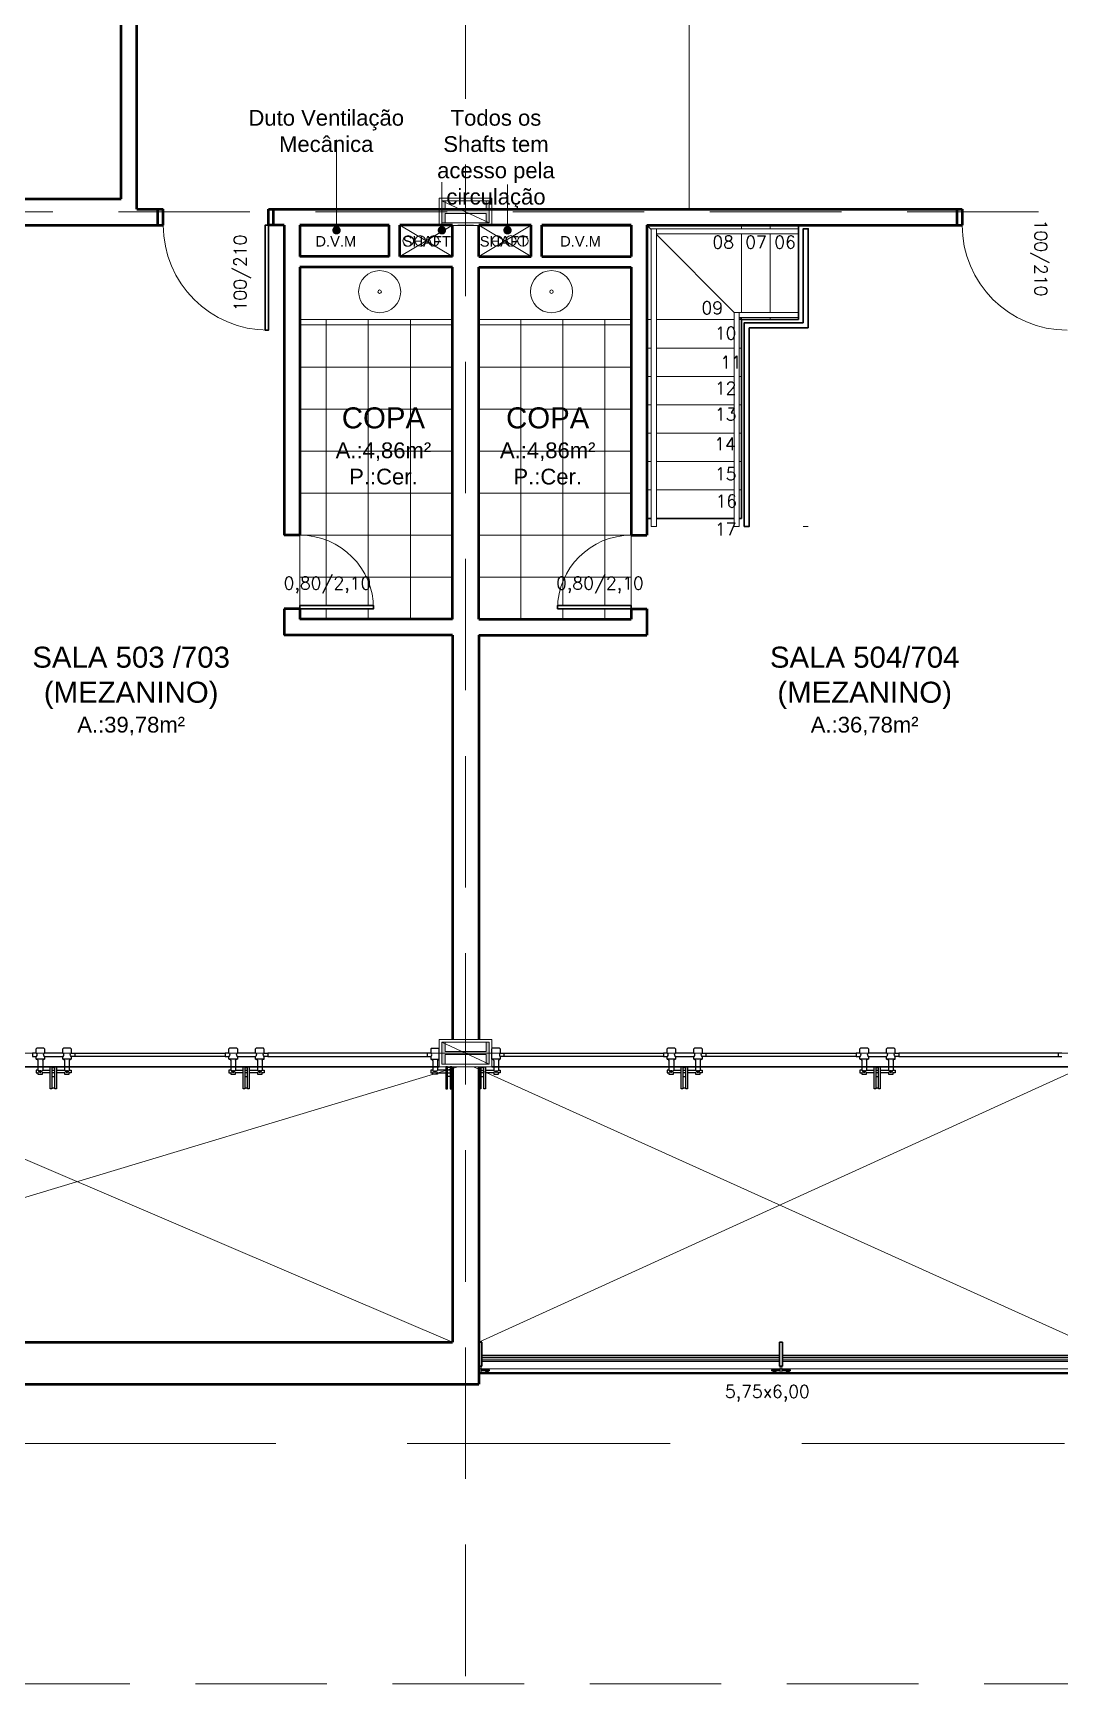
# Model space of a CAD drawing. Header units: millimetres. Extents: x 705 to 840, y 133 to 501.
# Drawn here: x 731.08 to 740.84, y 280.63 to 296.33 of the extents above; entities that cross this region are included whole.
import ezdxf

# ---------------------------------------------------------------- set-up
doc = ezdxf.new("R2010")
doc.units = ezdxf.units.MM
doc.header["$LTSCALE"] = 10
for name, pattern in [('ACAD_ISO03W100', [30, 12, -18]), ('BORDERX2', [3.5, 1, -0.5, 1, -0.5, 0, -0.5]), ('DASHED2', [0.375, 0.25, -0.125])]:
    doc.linetypes.add(name, pattern=pattern)
for name, color, linetype, lineweight in [('CINZA', 252, 'Continuous', 13), ('cinza 03', 252, 'Continuous', 13), ('COTA', 90, 'Continuous', 9), ('HACHT', 90, 'Continuous', 9), ('HID', 16, 'Continuous', 20), ('linha estutura', 252, 'Continuous', 13), ('PAREDES', 50, 'Continuous', 50), ('PAREDES 2', 50, 'Continuous', 50), ('Pilares', 16, 'Continuous', 20), ('PN-01', 90, 'Continuous', 13), ('PN-03', 180, 'Continuous', 30), ('recuos', 16, 'Continuous', 20), ('texto', 16, 'Continuous', 20)]:
    doc.layers.add(name, color=color, linetype=linetype, lineweight=lineweight)
for name, color, linetype in [('EJE', 5, 'ACAD_ISO03W100'), ('ESCALERA', 90, 'Continuous'), ('VIDRO', 140, 'Continuous')]:
    doc.layers.add(name, color=color, linetype=linetype)
doc.styles.get("Standard").update_dxf_attribs({"font": 'simplex.shx'})

# ---------------------------------------------------------------- blocks, each defined once
blk = doc.blocks.new('peitoril1')
at = {"layer": 'EJE', "linetype": 'BORDERX2', "ltscale": 0.001}
for points in [[(0.017, -0.032), (-0.01, -0.032)], [(-0.01, -0.058), (0.017, -0.058)]]:
    blk.add_lwpolyline(points, dxfattribs=at)
for centre in [(-0.127, -0.046), (0.128, -0.046)]:
    blk.add_circle(centre, 0.00762, dxfattribs=at)
at = {"layer": 'ESCALERA'}
for p, q in [((-0.087, 0.129), (0.087, 0.129)), ((0.087, 0.098), (-0.087, 0.098))]:
    blk.add_line(p, q, dxfattribs=at)
for points in [[(-0.166, 0.17), (-0.16, 0.176)], [(-0.166, 0.17), (-0.166, 0.129)], [(-0.16, 0.176), (-0.135, 0.176)], [(-0.135, 0.176), (-0.093, 0.176)], [(-0.093, 0.176), (-0.087, 0.17)], [(-0.087, 0.129), (-0.087, 0.17)], [(0.087, 0.17), (0.093, 0.176)], [(0.087, 0.17), (0.087, 0.129)], [(0.093, 0.176), (0.119, 0.176)], [(0.119, 0.176), (0.161, 0.176)], [(0.161, 0.176), (0.167, 0.17)], [(0.167, 0.129), (0.167, 0.17)], [(-0.167, 0.129), (-0.202, 0.129), (-0.202, 0.098), (-0.167, 0.098)], [(-0.166, 0.099), (-0.166, 0.073), (-0.135, 0.073)], [(-0.166, 0.073), (-0.087, 0.073), (-0.087, 0.098)], [(-0.149, 0.059), (-0.149, -0.032)], [(-0.104, 0.059), (-0.104, -0.032)], [(0.104, 0), (-0.104, 0)], [(0.087, 0.073), (0.167, 0.073), (0.167, 0.098)], [(0.087, 0.098), (0.087, 0.073), (0.119, 0.073)], [(0.104, 0.059), (0.104, -0.032)], [(0.149, 0.059), (0.149, -0.032)], [(0.167, 0.129), (0.202, 0.129), (0.202, 0.098), (0.167, 0.098)], [(-0.149, -0.032), (-0.167, -0.032), (-0.167, -0.058), (-0.149, -0.058)], [(-0.104, -0.058), (-0.104, -0.071), (-0.149, -0.071), (-0.149, -0.058)], [(-0.026, -0.032), (-0.104, -0.032)], [(-0.104, -0.058), (-0.026, -0.058)], [(0.017, -0.008), (-0.01, -0.008)], [(0.017, -0.092), (-0.01, -0.092)], [(0.104, -0.032), (0.033, -0.032)], [(0.033, -0.058), (0.105, -0.058)], [(0.149, -0.058), (0.149, -0.071), (0.105, -0.071), (0.105, -0.058)], [(0.149, -0.032), (0.167, -0.032), (0.167, -0.058), (0.149, -0.058)], [(0.017, -0.202), (-0.01, -0.202)]]:
    blk.add_lwpolyline(points, dxfattribs=at)
for points in [[(-0.01, -0.21), (-0.01, 0), (-0.026, 0), (-0.026, -0.21)], [(0.033, -0.21), (0.033, 0), (0.017, 0), (0.017, -0.21)]]:
    blk.add_lwpolyline(points, close=True, dxfattribs=at)
for centre, radius, start, end in [((-0.177, 0.114), 0.0183, 303.7221, 56.3197), ((-0.172, 0.049), 0.0247, 22.7593, 77.2542), ((-0.081, 0.048), 0.0255, 102.7579, 156.0181), ((-0.077, 0.114), 0.0183, 123.6803, 236.2779), ((0.077, 0.114), 0.0183, 303.7221, 56.3197), ((0.082, 0.049), 0.0247, 22.7593, 77.2542), ((0.172, 0.048), 0.0255, 102.7579, 156.0181), ((0.177, 0.114), 0.0183, 123.6803, 236.2779), ((-0.155, -0.045), 0.0142, 296.1431, 64.1119), ((-0.098, -0.045), 0.0142, 115.274, 244.6765), ((0.098, -0.045), 0.0142, 296.1431, 64.1119), ((0.155, -0.045), 0.0142, 115.274, 244.6765)]:
    blk.add_arc(centre, radius, start, end, dxfattribs=at)

msp = doc.modelspace()

# ---------------------------------------------------------------- hatches: boundary and pattern name
at = {"layer": 'cinza 03'}
h = msp.add_hatch(dxfattribs=at)
h.set_pattern_fill('_USER', color=256, scale=0.4, style=0, double=1, pattern_type=0)
h.set_pattern_definition([(0, (735.0659, 290.7505), (0, 0.4), []), (90, (735.0659, 290.7505), (-0.4, 2e-17), [])])
h.paths.add_polyline_path([(735.066, 293.601), (733.616, 293.601), (733.616, 291.551, -0.401712), (734.315, 290.881), (734.316, 290.881), (734.316, 290.851), (733.616, 290.851), (733.616, 290.751), (735.066, 290.751)])
h.paths.add_polyline_path([(733.616, 291.551), (733.616, 290.881), (734.315, 290.881, 0.401712)], flags=16)
h.paths.add_polyline_path([(733.907, 292.817), (734.913, 292.817), (734.913, 291.892), (733.907, 291.892)], flags=24)
h.paths.add_polyline_path([(733.416, 290.95), (734.376, 290.95), (734.376, 291.224), (733.416, 291.224)], flags=9)
h = msp.add_hatch(dxfattribs=at)
h.set_pattern_fill('_USER', color=256, scale=0.4, style=0, double=1, pattern_type=0)
h.set_pattern_definition([(180, (735.3159, 290.7505), (0, 0.4), []), (90, (735.3159, 290.7505), (0.4, 2e-17), [])])
h.paths.add_polyline_path([(735.316, 290.751), (736.766, 290.751), (736.766, 290.851), (736.066, 290.851), (736.066, 290.881), (736.067, 290.881, -0.401712), (736.766, 291.551), (736.766, 293.601), (735.316, 293.601)])
h.paths.add_polyline_path([(736.067, 290.881), (736.766, 290.881), (736.766, 291.551, 0.401712)], flags=16)
h.paths.add_polyline_path([(735.469, 292.817), (736.474, 292.817), (736.474, 291.892), (735.469, 291.892)], flags=24)
h.paths.add_polyline_path([(736.006, 290.95), (736.966, 290.95), (736.966, 291.224), (736.006, 291.224)], flags=9)
at = {"layer": 'Pilares'}
for points in [[(734.966, 294.731), (734.966, 294.521), (734.996, 294.521), (734.996, 294.611), (735.386, 294.611), (735.386, 294.521), (735.416, 294.521), (735.416, 294.731), (735.386, 294.731), (735.386, 294.641), (734.996, 294.641), (734.996, 294.731)], [(734.966, 286.731), (734.966, 286.521), (734.996, 286.521), (734.996, 286.611), (735.386, 286.611), (735.386, 286.521), (735.416, 286.521), (735.416, 286.731), (735.386, 286.731), (735.386, 286.641), (734.996, 286.641), (734.996, 286.731)]]:
    msp.add_hatch(color=256, dxfattribs=at).paths.add_polyline_path(points)

# ---------------------------------------------------------------- linework, layer by layer
at = {"layer": 'CINZA'}
for p, q in [((738.176, 283.747), (735.346, 283.747)), ((738.176, 283.732), (735.346, 283.732)), ((741.036, 283.747), (738.206, 283.747)), ((741.036, 283.732), (738.206, 283.732)), ((738.176, 283.714), (735.346, 283.714)), ((738.176, 283.699), (735.346, 283.699)), ((741.036, 283.714), (738.206, 283.714)), ((741.036, 283.699), (738.206, 283.699))]:
    msp.add_line(p, q, dxfattribs=at)
at = {"layer": 'cinza 03'}
for p, q in [((737.317, 297.151), (737.317, 294.651)), ((735.066, 294.201), (734.566, 294.501)), ((734.566, 294.201), (735.066, 294.501)), ((735.116, 294.501), (735.266, 294.501)), ((735.266, 294.501), (735.116, 294.501)), ((735.116, 294.501), (735.266, 294.501)), ((735.266, 294.501), (735.116, 294.501)), ((735.316, 294.201), (735.816, 294.501)), ((735.816, 294.201), (735.316, 294.501)), ((733.616, 290.851), (733.616, 291.551)), ((736.766, 290.851), (736.766, 291.551))]:
    msp.add_line(p, q, dxfattribs=at)
msp.add_lwpolyline([(738.402, 291.635), (738.45, 291.635)], dxfattribs=at)
for centre in [(734.646, 294.35), (734.76, 294.35), (734.889, 294.35), (735.492, 294.35), (735.622, 294.35), (735.736, 294.35)]:
    msp.add_circle(centre, 0.05, dxfattribs=at)
for centre, radius, start, end in [((733.316, 294.501), 1, 180, 270), ((740.913, 294.501), 1, 180, 270), ((733.616, 290.851), 0.7, 0, 90), ((736.766, 290.851), 0.7, 90, 180)]:
    msp.add_arc(centre, radius, start, end, dxfattribs=at)
at = {"layer": 'EJE', "linetype": 'BORDERX2', "ltscale": 0.001}
for points in [[(735.045, 286.463), (735.018, 286.463)], [(735.018, 286.438), (735.045, 286.438)], [(735.337, 286.463), (735.364, 286.463)], [(735.364, 286.438), (735.337, 286.438)]]:
    msp.add_lwpolyline(points, dxfattribs=at)
for centre in [(734.9, 286.45), (735.481, 286.45)]:
    msp.add_circle(centre, 0.00762, dxfattribs=at)
at = {"layer": 'ESCALERA'}
for p, q in [((731.476, 286.624), (732.905, 286.624)), ((732.905, 286.594), (731.476, 286.594)), ((734.825, 286.624), (733.31, 286.624)), ((733.31, 286.594), (734.825, 286.594)), ((735.556, 286.624), (737.072, 286.624)), ((737.072, 286.594), (735.556, 286.594)), ((737.476, 286.624), (738.905, 286.624)), ((738.905, 286.594), (737.476, 286.594)), ((740.825, 286.624), (739.31, 286.624)), ((739.31, 286.594), (740.825, 286.594))]:
    msp.add_line(p, q, dxfattribs=at)
for points in [[(734.861, 286.624), (734.825, 286.624), (734.825, 286.594), (734.861, 286.594)], [(734.861, 286.666), (734.868, 286.672)], [(734.861, 286.666), (734.861, 286.624)], [(734.861, 286.594), (734.861, 286.569), (734.893, 286.569)], [(734.861, 286.569), (734.941, 286.569)], [(734.868, 286.672), (734.893, 286.672)], [(734.893, 286.672), (734.935, 286.672)], [(734.941, 286.569), (734.941, 286.666)], [(735.441, 286.569), (735.441, 286.666)], [(735.52, 286.569), (735.441, 286.569)], [(735.489, 286.672), (735.447, 286.672)], [(735.514, 286.672), (735.489, 286.672)], [(735.52, 286.594), (735.52, 286.569), (735.489, 286.569)], [(735.52, 286.666), (735.514, 286.672)], [(735.52, 286.666), (735.52, 286.624)], [(735.521, 286.624), (735.556, 286.624), (735.556, 286.594), (735.521, 286.594)], [(740.861, 286.624), (740.825, 286.624), (740.825, 286.594), (740.861, 286.594)], [(734.879, 286.463), (734.861, 286.463), (734.861, 286.438), (734.879, 286.438)], [(734.879, 286.554), (734.879, 286.463)], [(734.923, 286.437), (734.923, 286.425), (734.879, 286.425), (734.879, 286.438)], [(734.923, 286.554), (734.923, 286.463)], [(735.002, 286.463), (734.923, 286.463)], [(734.923, 286.437), (735.002, 286.438)], [(735.045, 286.488), (735.018, 286.488)], [(735.045, 286.403), (735.018, 286.403)], [(735.337, 286.488), (735.364, 286.488)], [(735.337, 286.403), (735.364, 286.403)], [(735.38, 286.463), (735.459, 286.463)], [(735.459, 286.437), (735.38, 286.438)], [(735.459, 286.554), (735.459, 286.463)], [(735.459, 286.437), (735.459, 286.425), (735.503, 286.425), (735.503, 286.438)], [(735.503, 286.554), (735.503, 286.463)], [(735.503, 286.463), (735.521, 286.463), (735.521, 286.438), (735.503, 286.438)]]:
    msp.add_lwpolyline(points, dxfattribs=at)
for points in [[(735.018, 286.286), (735.018, 286.496), (735.002, 286.496), (735.002, 286.286)], [(735.061, 286.286), (735.061, 286.496), (735.045, 286.496), (735.045, 286.286)], [(735.321, 286.286), (735.321, 286.496), (735.337, 286.496), (735.337, 286.286)], [(735.364, 286.286), (735.364, 286.496), (735.38, 286.496), (735.38, 286.286)]]:
    msp.add_lwpolyline(points, close=True, dxfattribs=at)
for centre, radius, start, end in [((734.851, 286.609), 0.0183, 303.7221, 56.3197), ((734.856, 286.545), 0.0247, 22.7593, 77.2542), ((734.947, 286.544), 0.0255, 102.7579, 156.0181), ((735.435, 286.544), 0.0255, 23.9819, 77.2421), ((735.526, 286.545), 0.0247, 102.7458, 157.2407), ((735.531, 286.609), 0.0183, 123.6803, 236.2779), ((734.872, 286.45), 0.0142, 296.1431, 64.1119), ((734.929, 286.45), 0.0142, 115.274, 244.6765), ((735.452, 286.45), 0.0142, 295.3235, 64.726), ((735.509, 286.45), 0.0142, 115.8881, 243.8569)]:
    msp.add_arc(centre, radius, start, end, dxfattribs=at)
at = {"layer": 'HACHT'}
for p, q in [((738.176, 283.753), (735.346, 283.753)), ((741.036, 283.753), (738.206, 283.753)), ((735.339, 283.587), (735.322, 283.587)), ((738.176, 283.693), (735.346, 283.693)), ((738.199, 283.587), (738.182, 283.587)), ((741.036, 283.693), (738.206, 283.693))]:
    msp.add_line(p, q, dxfattribs=at)
at = {"layer": 'HID'}
for p, q in [((735.066, 293.601), (733.616, 293.601)), ((735.316, 293.601), (736.766, 293.601))]:
    msp.add_line(p, q, dxfattribs=at)
for centre, radius in [((734.374, 293.867), 0.2), ((736.008, 293.867), 0.2), ((734.374, 293.867), 0.0172), ((736.008, 293.867), 0.0172)]:
    msp.add_circle(centre, radius, dxfattribs=at)
at = {"layer": 'linha estutura', "linetype": 'DASHED2', "ltscale": 0.5}
for p, q in [((735.191, 280.701), (735.191, 309.854)), ((724.39, 294.626), (771.017, 294.626)), ((723.247, 286.626), (770.918, 286.626)), ((723.247, 280.626), (770.918, 280.626))]:
    msp.add_line(p, q, dxfattribs=at)
at = {"layer": 'PAREDES'}
for p, q in [((732.266, 294.501), (732.266, 294.651)), ((732.316, 294.501), (732.316, 294.651)), ((732.316, 294.501), (732.316, 294.651)), ((732.316, 294.501), (732.316, 294.651)), ((733.316, 294.501), (733.316, 294.651)), ((733.316, 294.501), (733.316, 294.651)), ((733.366, 294.501), (733.366, 294.651)), ((739.863, 294.651), (739.863, 294.501)), ((739.913, 294.651), (739.913, 294.501))]:
    msp.add_line(p, q, dxfattribs=at)
at = {"layer": 'PAREDES 2'}
for p, q in [((731.916, 294.751), (731.916, 297.301)), ((732.066, 294.651), (732.066, 297.151)), ((725.908, 294.751), (731.916, 294.751)), ((732.066, 294.651), (732.316, 294.651)), ((733.316, 294.651), (739.913, 294.651)), ((739.863, 294.651), (739.913, 294.651)), ((725.908, 294.501), (732.316, 294.501)), ((733.466, 294.501), (733.316, 294.501)), ((733.466, 294.501), (733.466, 291.551)), ((733.616, 294.501), (733.616, 294.201)), ((733.616, 294.501), (734.466, 294.501)), ((734.466, 294.501), (733.616, 294.501)), ((734.466, 294.501), (733.916, 294.501)), ((734.466, 294.201), (734.466, 294.501)), ((734.566, 294.201), (734.566, 294.501)), ((735.066, 294.501), (734.566, 294.501)), ((735.066, 294.201), (735.066, 294.501)), ((735.066, 294.201), (735.066, 294.501)), ((735.316, 294.201), (735.316, 294.501)), ((735.316, 294.201), (735.316, 294.501)), ((735.816, 294.501), (735.316, 294.501)), ((735.816, 294.201), (735.816, 294.501)), ((735.916, 294.501), (736.766, 294.501)), ((735.916, 294.501), (736.466, 294.501)), ((735.916, 294.201), (735.916, 294.501)), ((736.766, 294.501), (735.916, 294.501)), ((735.916, 294.501), (736.766, 294.501)), ((736.766, 294.501), (735.916, 294.501)), ((736.766, 294.501), (736.766, 294.201)), ((736.916, 294.501), (736.916, 291.551)), ((736.916, 294.501), (739.913, 294.501)), ((734.466, 294.201), (733.616, 294.201)), ((735.066, 294.101), (733.616, 294.101)), ((733.616, 294.101), (733.616, 291.551)), ((735.066, 294.201), (734.566, 294.201)), ((735.066, 290.751), (735.066, 294.101)), ((735.066, 290.751), (735.066, 294.101)), ((735.316, 294.201), (735.816, 294.201)), ((735.316, 294.101), (736.766, 294.101)), ((735.316, 290.751), (735.316, 294.101)), ((735.316, 290.751), (735.316, 294.101)), ((735.916, 294.201), (736.766, 294.201)), ((736.766, 294.101), (736.766, 291.551)), ((733.616, 291.551), (733.466, 291.551)), ((736.766, 291.551), (736.916, 291.551)), ((733.616, 290.851), (733.466, 290.851)), ((733.466, 290.851), (733.466, 290.751)), ((733.616, 290.851), (733.616, 290.751)), ((736.766, 290.851), (736.916, 290.851)), ((736.766, 290.851), (736.766, 290.751)), ((736.916, 290.851), (736.916, 290.751)), ((733.466, 290.751), (733.466, 290.601)), ((735.066, 290.751), (733.616, 290.751)), ((735.316, 290.751), (736.766, 290.751)), ((736.916, 290.751), (736.916, 290.601)), ((735.066, 290.601), (733.466, 290.601)), ((735.066, 290.601), (735.066, 286.756)), ((735.316, 290.601), (735.316, 286.756)), ((735.316, 290.601), (736.916, 290.601)), ((735.066, 286.496), (735.066, 283.876)), ((735.316, 286.496), (735.316, 283.476)), ((729.191, 283.876), (735.066, 283.876)), ((729.191, 283.476), (735.316, 283.476))]:
    msp.add_line(p, q, dxfattribs=at)
at = {"layer": 'Pilares'}
for p, q in [((734.941, 294.756), (734.941, 294.496)), ((734.941, 294.756), (735.441, 294.756)), ((734.966, 294.731), (735.416, 294.731)), ((735.416, 294.521), (734.966, 294.731)), ((735.441, 294.756), (735.441, 294.496)), ((734.941, 294.496), (735.441, 294.496)), ((734.966, 294.521), (735.416, 294.521)), ((734.941, 286.756), (734.941, 286.496)), ((734.941, 286.756), (735.441, 286.756)), ((734.966, 286.731), (735.416, 286.731)), ((735.416, 286.521), (734.966, 286.731)), ((735.441, 286.756), (735.441, 286.496)), ((734.941, 286.496), (735.441, 286.496)), ((734.966, 286.521), (735.416, 286.521))]:
    msp.add_line(p, q, dxfattribs=at)
at = {"layer": 'Pilares', "linetype": 'Continuous'}
for p, q in [((734.996, 294.641), (734.996, 294.731)), ((735.386, 294.641), (735.386, 294.731)), ((734.996, 294.641), (735.386, 294.641)), ((734.996, 294.521), (734.996, 294.611)), ((734.996, 294.611), (735.386, 294.611)), ((735.386, 294.521), (735.386, 294.611)), ((734.996, 286.641), (734.996, 286.731)), ((735.386, 286.641), (735.386, 286.731)), ((734.996, 286.641), (735.386, 286.641)), ((734.996, 286.521), (734.996, 286.611)), ((734.996, 286.611), (735.386, 286.611)), ((735.386, 286.521), (735.386, 286.611))]:
    msp.add_line(p, q, dxfattribs=at)
for points in [[(734.996, 294.731), (734.966, 294.731), (734.966, 294.521), (734.996, 294.521)], [(735.386, 294.521), (735.416, 294.521), (735.416, 294.731), (735.386, 294.731)], [(734.996, 286.731), (734.966, 286.731), (734.966, 286.521), (734.996, 286.521)], [(735.386, 286.521), (735.416, 286.521), (735.416, 286.731), (735.386, 286.731)]]:
    msp.add_lwpolyline(points, dxfattribs=at)
at = {"layer": 'PN-01'}
for p, q in [((733.964, 294.451), (733.964, 295.312)), ((734.966, 294.451), (734.966, 294.91)), ((735.59, 294.451), (735.59, 294.887)), ((736.957, 294.459), (736.916, 294.501)), ((737.746, 293.67), (737.005, 294.412)), ((737.816, 294.465), (737.816, 294.501)), ((737.816, 293.67), (737.816, 294.417)), ((738.086, 294.465), (738.086, 294.501)), ((738.086, 293.67), (738.086, 294.417)), ((737.816, 293.601), (737.794, 293.623)), ((737.816, 293.601), (737.816, 293.623)), ((738.086, 293.601), (738.086, 293.623)), ((736.957, 293.601), (736.916, 293.601)), ((737.746, 293.601), (737.005, 293.601)), ((737.816, 293.601), (737.794, 293.601)), ((736.957, 293.331), (736.916, 293.331)), ((737.746, 293.331), (737.005, 293.331)), ((737.816, 293.331), (737.794, 293.331)), ((736.957, 293.061), (736.916, 293.061)), ((737.746, 293.061), (737.005, 293.061)), ((737.816, 293.061), (737.794, 293.061)), ((736.957, 292.791), (736.916, 292.791)), ((737.746, 292.791), (737.005, 292.791)), ((737.816, 292.791), (737.794, 292.791)), ((736.957, 292.521), (736.916, 292.521)), ((737.746, 292.521), (737.005, 292.521)), ((737.816, 292.521), (737.794, 292.521)), ((736.957, 292.251), (736.916, 292.251)), ((737.746, 292.251), (737.005, 292.251)), ((737.816, 292.251), (737.794, 292.251)), ((736.957, 291.981), (736.916, 291.981)), ((737.746, 291.981), (737.005, 291.981)), ((737.816, 291.981), (737.794, 291.981)), ((735.116, 286.496), (726.441, 283.876)), ((728.941, 286.496), (735.066, 283.876)), ((741.066, 283.876), (735.266, 286.496)), ((741.066, 286.496), (735.316, 283.876)), ((735.316, 283.624), (752.566, 283.624)), ((735.322, 283.648), (735.322, 283.587)), ((735.339, 283.648), (735.339, 283.587)), ((735.42, 283.624), (735.339, 283.624)), ((735.377, 283.618), (735.339, 283.618)), ((735.42, 283.611), (735.339, 283.611)), ((735.42, 283.605), (735.339, 283.605)), ((735.365, 283.618), (735.365, 283.624)), ((735.365, 283.611), (735.365, 283.605)), ((735.411, 283.618), (735.377, 283.618)), ((735.379, 283.611), (735.379, 283.605)), ((735.386, 283.597), (735.379, 283.593)), ((735.379, 283.593), (735.379, 283.587)), ((735.386, 283.618), (735.382, 283.611)), ((735.405, 283.613), (735.383, 283.613)), ((735.404, 283.616), (735.384, 283.616)), ((735.405, 283.615), (735.384, 283.615)), ((735.386, 283.605), (735.386, 283.597)), ((735.39, 283.582), (735.387, 283.577)), ((735.391, 283.582), (735.389, 283.577)), ((735.39, 283.587), (735.39, 283.582)), ((735.391, 283.587), (735.391, 283.582)), ((735.393, 283.611), (735.393, 283.577)), ((735.394, 283.611), (735.394, 283.572)), ((735.395, 283.611), (735.395, 283.578)), ((735.395, 283.611), (735.395, 283.577)), ((735.397, 283.587), (735.397, 283.582)), ((735.397, 283.582), (735.399, 283.577)), ((735.398, 283.587), (735.398, 283.582)), ((735.398, 283.582), (735.401, 283.577)), ((735.403, 283.618), (735.407, 283.611)), ((735.403, 283.605), (735.403, 283.597)), ((735.403, 283.597), (735.41, 283.593)), ((735.409, 283.611), (735.409, 283.605)), ((735.41, 283.593), (735.41, 283.587)), ((735.42, 283.618), (735.411, 283.618)), ((735.42, 283.618), (735.42, 283.624)), ((735.42, 283.611), (735.42, 283.605)), ((738.101, 283.618), (738.101, 283.624)), ((738.101, 283.624), (738.182, 283.624)), ((738.101, 283.618), (738.111, 283.618)), ((738.101, 283.611), (738.101, 283.605)), ((738.101, 283.611), (738.182, 283.611)), ((738.101, 283.605), (738.182, 283.605)), ((738.111, 283.618), (738.144, 283.618)), ((738.119, 283.597), (738.112, 283.593)), ((738.112, 283.593), (738.112, 283.587)), ((738.113, 283.611), (738.113, 283.605)), ((738.119, 283.618), (738.115, 283.611)), ((738.116, 283.613), (738.139, 283.613)), ((738.117, 283.615), (738.138, 283.615)), ((738.118, 283.616), (738.137, 283.616)), ((738.119, 283.605), (738.119, 283.597)), ((738.124, 283.582), (738.121, 283.577)), ((738.125, 283.582), (738.122, 283.577)), ((738.124, 283.587), (738.124, 283.582)), ((738.125, 283.587), (738.125, 283.582)), ((738.126, 283.611), (738.126, 283.578)), ((738.126, 283.611), (738.126, 283.577)), ((738.128, 283.611), (738.128, 283.572)), ((738.129, 283.611), (738.129, 283.577)), ((738.131, 283.587), (738.131, 283.582)), ((738.131, 283.582), (738.133, 283.577)), ((738.132, 283.587), (738.132, 283.582)), ((738.132, 283.582), (738.134, 283.577)), ((738.136, 283.618), (738.14, 283.611)), ((738.136, 283.605), (738.136, 283.597)), ((738.136, 283.597), (738.143, 283.593)), ((738.143, 283.611), (738.143, 283.605)), ((738.143, 283.593), (738.143, 283.587)), ((738.144, 283.618), (738.182, 283.618)), ((738.157, 283.618), (738.157, 283.624)), ((738.157, 283.611), (738.157, 283.605)), ((738.182, 283.648), (738.182, 283.587)), ((738.199, 283.648), (738.199, 283.587)), ((738.28, 283.624), (738.199, 283.624)), ((738.237, 283.618), (738.199, 283.618)), ((738.28, 283.611), (738.199, 283.611)), ((738.28, 283.605), (738.199, 283.605)), ((738.225, 283.618), (738.225, 283.624)), ((738.225, 283.611), (738.225, 283.605)), ((738.271, 283.618), (738.237, 283.618)), ((738.239, 283.611), (738.239, 283.605)), ((738.246, 283.597), (738.239, 283.593)), ((738.239, 283.593), (738.239, 283.587)), ((738.246, 283.618), (738.242, 283.611)), ((738.265, 283.613), (738.243, 283.613)), ((738.264, 283.616), (738.244, 283.616)), ((738.265, 283.615), (738.244, 283.615)), ((738.246, 283.605), (738.246, 283.597)), ((738.25, 283.582), (738.247, 283.577)), ((738.251, 283.582), (738.249, 283.577)), ((738.25, 283.587), (738.25, 283.582)), ((738.251, 283.587), (738.251, 283.582)), ((738.253, 283.611), (738.253, 283.577)), ((738.254, 283.611), (738.254, 283.572)), ((738.255, 283.611), (738.255, 283.578)), ((738.255, 283.611), (738.255, 283.577)), ((738.257, 283.587), (738.257, 283.582)), ((738.257, 283.582), (738.259, 283.577)), ((738.258, 283.587), (738.258, 283.582)), ((738.258, 283.582), (738.261, 283.577)), ((738.263, 283.618), (738.267, 283.611)), ((738.263, 283.605), (738.263, 283.597)), ((738.263, 283.597), (738.27, 283.593)), ((738.269, 283.611), (738.269, 283.605)), ((738.27, 283.593), (738.27, 283.587)), ((738.28, 283.618), (738.271, 283.618)), ((738.28, 283.618), (738.28, 283.624)), ((738.28, 283.611), (738.28, 283.605))]:
    msp.add_line(p, q, dxfattribs=at)
at = {"layer": 'PN-01', "const_width": 0.04}
for points in [[(733.944, 294.451, -1), (733.984, 294.451, -1)], [(734.946, 294.451, -1), (734.986, 294.451, -1)], [(735.57, 294.451, -1), (735.61, 294.451, -1)]]:
    msp.add_lwpolyline(points, format="xyb", close=True, dxfattribs=at)
at = {"layer": 'PN-01'}
msp.add_lwpolyline([(736.957, 291.635), (737.005, 291.635), (737.005, 294.465), (736.957, 294.465)], close=True, dxfattribs=at)
for points in [[(738.356, 294.465), (736.957, 294.465), (736.957, 294.417)], [(737.005, 294.417), (738.356, 294.417)], [(737.746, 293.67), (737.746, 291.635), (737.794, 291.635), (737.794, 293.67)], [(738.356, 293.67), (737.746, 293.67), (737.746, 293.623)], [(737.794, 293.623), (738.355, 293.623)]]:
    msp.add_lwpolyline(points, dxfattribs=at)
at = {"layer": 'PN-03', "ltscale": 0.1}
for p, q in [((738.356, 293.601), (738.356, 294.501)), ((738.356, 293.601), (737.816, 293.601)), ((737.816, 293.601), (737.816, 291.711)), ((736.957, 291.711), (736.916, 291.711)), ((737.746, 291.711), (737.005, 291.711)), ((737.816, 291.711), (737.794, 291.711)), ((729.441, 286.496), (734.941, 286.496)), ((735.441, 286.496), (741.066, 286.496))]:
    msp.add_line(p, q, dxfattribs=at)
at = {"layer": 'PN-03'}
for p, q in [((735.346, 283.876), (735.316, 283.876)), ((735.316, 283.876), (735.316, 283.648)), ((735.346, 283.876), (735.346, 283.648)), ((738.206, 283.876), (738.176, 283.876)), ((738.176, 283.876), (738.176, 283.648)), ((738.206, 283.876), (738.206, 283.648)), ((735.346, 283.648), (735.316, 283.648)), ((738.206, 283.648), (738.176, 283.648))]:
    msp.add_line(p, q, dxfattribs=at)
for points in [[(733.316, 294.501), (733.286, 294.501), (733.286, 293.501), (733.316, 293.501)], [(733.616, 290.851), (734.316, 290.851), (734.316, 290.881), (733.616, 290.881)], [(736.766, 290.851), (736.066, 290.851), (736.066, 290.881), (736.766, 290.881)]]:
    msp.add_lwpolyline(points, close=True, dxfattribs=at)
at = {"layer": 'PN-03', "ltscale": 0.1}
for points in [[(738.45, 293.523), (738.45, 294.465), (738.402, 294.465), (738.402, 293.571)], [(738.402, 293.571), (737.841, 293.571), (737.841, 293.523)], [(737.841, 293.571), (737.841, 291.635), (737.889, 291.635), (737.889, 293.523)], [(737.889, 293.523), (738.45, 293.523)]]:
    msp.add_lwpolyline(points, dxfattribs=at)
at = {"layer": 'recuos', "linetype": 'DASHED2'}
msp.add_line((712.137, 282.914), (784.918, 282.914), dxfattribs=at)
at = {"layer": 'VIDRO'}
for p, q in [((735.316, 283.587), (752.566, 283.587)), ((735.316, 283.577), (752.566, 283.577))]:
    msp.add_line(p, q, dxfattribs=at)

# ---------------------------------------------------------------- block references
at = {"layer": 'ESCALERA', "xscale": -1}
for p in [(731.274, 286.496), (733.108, 286.496), (737.274, 286.496), (739.108, 286.496)]:
    msp.add_blockref('peitoril1', p, dxfattribs=at)

# ---------------------------------------------------------------- texts
at = {"layer": 'COTA', "attachment_point": 2}
for s, insert, char_height, width in [('{\\fArial|b0|i0|c0|p34;Duto Ventilação Mecânica}', (733.866, 295.596), 0.15, 1.506), ('{\\fArial|b0|i0|c0|p34;Todos os Shafts tem acesso pela circulação}', (735.48, 295.596), 0.15, 1.506), ('{\\fArial|b0|i0|c0|p34;D.V.M}', (733.957, 294.396), 0.1, 0.55043), ('{\\fArial|b0|i0|c0|p34;SHAFT}', (734.822, 294.396), 0.1, 0.50418), ('{\\fArial|b0|i0|c0|p34;SHAFT}', (735.555, 294.396), 0.1, 0.45505), ('{\\fArial|b0|i0|c0|p34;D.V.M}', (736.284, 294.396), 0.1, 0.51916), ('{\\fArial|b0|i0|c0|p34;COPA\\P\\H0.75x;A.:4,86m²\\PP.:Cer.}', (734.41, 292.767), 0.2, 1.3), ('{\\fArial|b0|i0|c0|p34;COPA\\P\\H0.75x;A.:4,86m²\\PP.:Cer.}', (735.972, 292.767), 0.2, 1.3), ('{\\fArial|b0|i0|c0|p34;SALA 503 /703 (MEZANINO)\\P\\H0.75x;A.:39,78m²}', (732.011, 290.491), 0.2, 2.812), ('{\\fArial|b0|i0|c0|p34;SALA 504/704 (MEZANINO)\\P\\H0.75x;A.:36,78m²}', (738.986, 290.491), 0.2, 2.812)]:
    msp.add_mtext(s, dxfattribs=dict(at, insert=insert, char_height=char_height, width=width))
at = {"layer": 'texto'}
for rotation, p in [(270, (740.602, 294.552)), (90, (733.108, 293.679))]:
    msp.add_text('100/210', height=0.12, rotation=rotation, dxfattribs=at).set_placement(p)
for s, p in [('08', (737.538, 294.279)), ('07', (737.85, 294.279)), ('06', (738.126, 294.279)), ('09', (737.434, 293.653)), ('10', (737.561, 293.413)), ('11', (737.612, 293.136)), ('12', (737.561, 292.89)), ('13', (737.561, 292.642)), ('14', (737.555, 292.359)), ('15', (737.561, 292.075)), ('16', (737.567, 291.816)), ('17', (737.561, 291.549)), ('0,80/2,10', (733.461, 291.036)), ('0,80/2,10', (736.052, 291.036)), ('5,75x6,00', (737.657, 283.348))]:
    msp.add_text(s, height=0.12, dxfattribs=at).set_placement(p)

doc.saveas('drawing.dxf')
